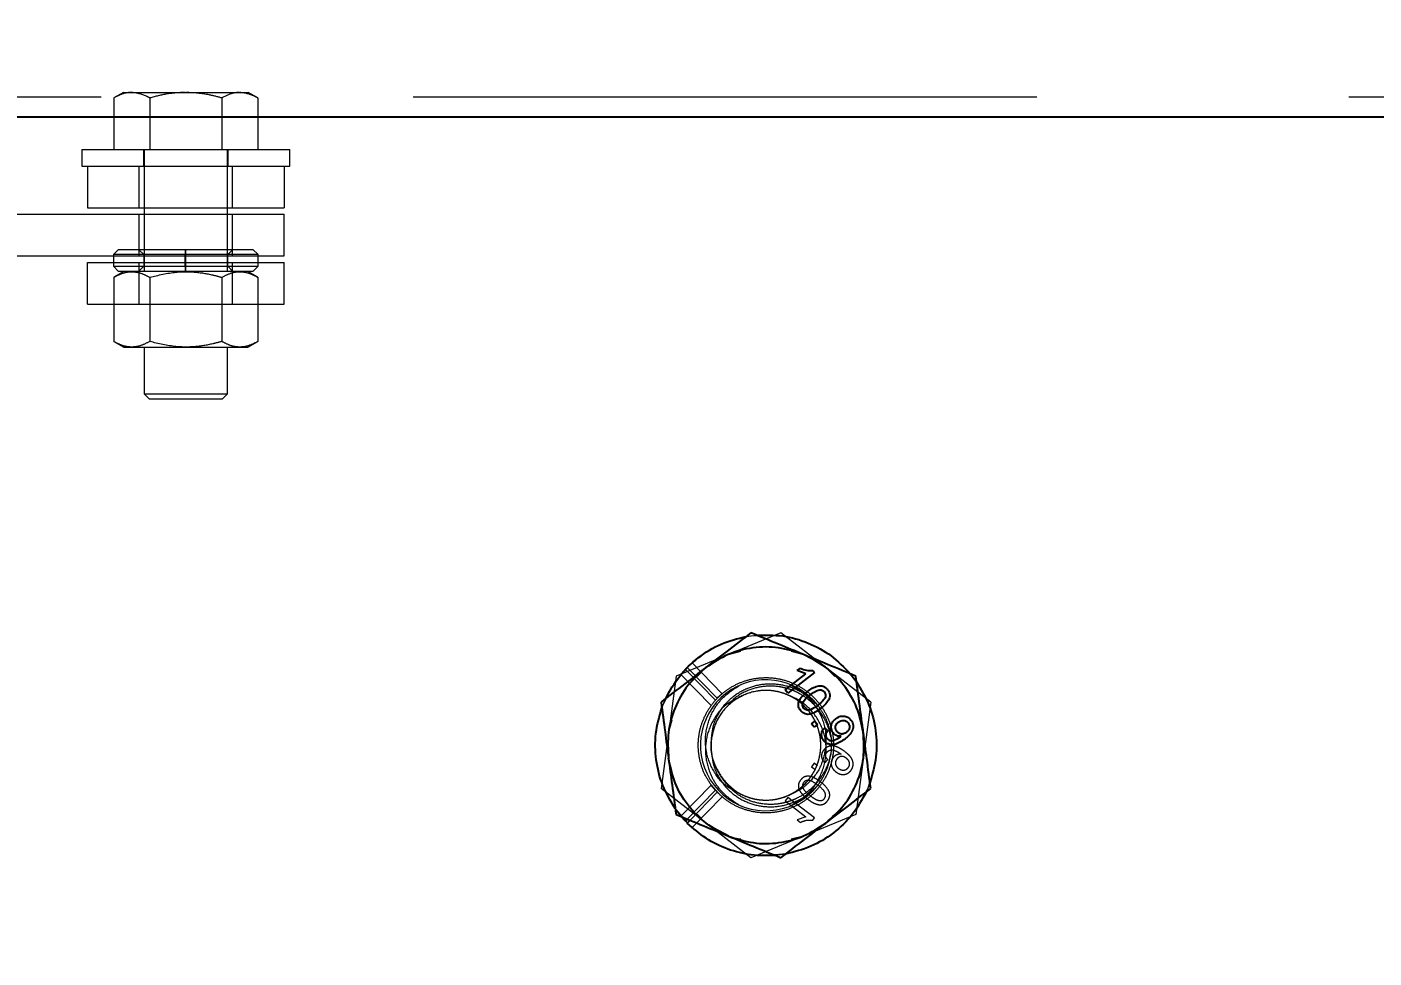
# Model space of a CAD drawing. Header units: millimetres. Extents: x 1293 to 41893, y 1011 to 26911.
# Drawn here: x 12001.8 to 12139, y 6607.8 to 6702.6 of the extents above; entities that cross this region are included whole.
import ezdxf

# ---------------------------------------------------------------- set-up
doc = ezdxf.new("R2010")
doc.units = ezdxf.units.MM
doc.header["$LTSCALE"] = 50
doc.linetypes.add('HIDDEN', pattern=[1.905, 1.27, -0.635])
doc.layers.add('CAPA_1', color=7, linetype='Continuous')
doc.layers.add('MAQUINAS', color=11, linetype='Continuous')
doc.styles.add('SLDTEXTSTYLE0', font='TXT', dxfattribs={"width": 0.75})
doc.dimstyles.new('SLDDIMSTYLE0', dxfattribs={"dimtxt": 100, "dimasz": 100, "dimexe": 0, "dimexo": 0.0625, "dimgap": 25, "dimtad": 2, "dimdec": 0, "dimlfac": 1.5, "dimrnd": 1e-09, "dimzin": 12, "dimdsep": 46, "dimtxsty": 'SLDTEXTSTYLE0', "dimsah": 1, "dimcen": 0.09, "dimadec": 0, "dimazin": 3, "dimtfac": 1, "dimtdec": 0, "dimtofl": 0, "dimtmove": 0, "dimatfit": 3, "dimfxl": 1, "dimfrac": 2, "dimtolj": 1, "dimtzin": 12, "dimarcsym": 0})

# ---------------------------------------------------------------- blocks, each defined once
blk = doc.blocks.new('_D_5')
at = {"layer": 'CAPA_1', "transparency": 16777216}
for p, q in [((11574.4, 7831.18), (17588.06, 7831.18)), ((17538.06, 7831.18), (17538.06, 4708.49)), ((16485.16, 4708.49), (17588.06, 4708.49))]:
    blk.add_line(p, q, dxfattribs=at)
for points in [[(17538.06, 7831.18), (17522.68, 7731.18), (17553.45, 7731.18)], [(17538.06, 4708.49), (17553.45, 4808.49), (17522.68, 4808.49)]]:
    blk.add_solid(points, dxfattribs=at)
at = {"layer": 'CAPA_1', "transparency": 16777216, "insert": (17409.15, 6122.06), "char_height": 100, "attachment_point": 1, "rotation": 90, "style": 'SLDTEXTSTYLE0'}
blk.add_mtext('4684', dxfattribs=at)
blk = doc.blocks.new('_D_15')
at = {"layer": 'CAPA_1', "transparency": 16777216}
for p, q in [((6530.12, 8742.38), (6530.12, 9415.65)), ((16745.16, 6492), (16745.16, 9415.65)), ((6530.12, 9365.65), (16745.16, 9365.65))]:
    blk.add_line(p, q, dxfattribs=at)
for points in [[(6530.12, 9365.65), (6630.12, 9350.26), (6630.12, 9381.03)], [(16745.16, 9365.65), (16645.16, 9381.03), (16645.16, 9350.26)]]:
    blk.add_solid(points, dxfattribs=at)
at = {"layer": 'CAPA_1', "transparency": 16777216, "insert": (11452.92, 9494.55), "char_height": 100, "attachment_point": 1, "style": 'SLDTEXTSTYLE0'}
blk.add_mtext('15323', dxfattribs=at)

msp = doc.modelspace()

# ---------------------------------------------------------------- linework, layer by layer
at = {"color": 1, "linetype": 'HIDDEN', "lineweight": 18}
for p, q in [((12011.655272, 6695.9838848), (12010.6731386, 6695.4168499)), ((12011.655272, 6695.9838848), (12024.3557022, 6695.9838848)), ((12025.3378355, 6695.4168499), (12024.3557022, 6695.9838848)), ((13057.151483, 6695.4915736), (11730.6958163, 6695.4915736)), ((12010.6731386, 6695.4168499), (12010.6731386, 6690.1622048)), ((12014.3393129, 6695.4168499), (12014.3393129, 6690.1622048)), ((12021.6716613, 6695.4168499), (12021.6716613, 6690.1622048)), ((12025.3378355, 6695.4168499), (12025.3378355, 6690.1622048)), ((12007.4221537, 6690.1622048), (12028.5888204, 6690.1622048)), ((12007.4221537, 6690.1622048), (12007.4221537, 6688.4688715)), ((12013.6874871, 6690.1622048), (12013.6874871, 6688.4688715)), ((12013.7721537, 6690.1622048), (12013.7721537, 6677.7500715)), ((12022.2388204, 6677.7500715), (12022.2388204, 6690.1622048)), ((12022.3234871, 6688.4688715), (12022.3234871, 6690.1622048)), ((12028.5888204, 6688.4688715), (12028.5888204, 6690.1622048)), ((12007.4221537, 6688.4688715), (12028.5888204, 6688.4688715)), ((12008.0054871, 6688.4688715), (12008.0054871, 6684.2355382)), ((12013.2429871, 6688.4688715), (12013.2429871, 6684.2355382)), ((12022.7679871, 6684.2355382), (12022.7679871, 6688.4688715)), ((12028.0054871, 6688.4688715), (12028.0054871, 6684.2355382)), ((11984.4054871, 6683.5688715), (12028.0054871, 6683.5688715)), ((12008.0054871, 6684.2355382), (12028.0054871, 6684.2355382)), ((12013.2429871, 6683.5688715), (12013.2429871, 6679.3355382)), ((12022.7679871, 6679.3355382), (12022.7679871, 6683.5688715)), ((12028.0054871, 6679.3355382), (12028.0054871, 6683.5688715)), ((11984.4054871, 6679.3355382), (12028.0054871, 6679.3355382)), ((12011.1686537, 6680.0022048), (12010.6394871, 6679.4730382)), ((12017.9474871, 6679.4730382), (12010.6394871, 6679.4730382)), ((12010.6394871, 6679.4730382), (12010.6394871, 6678.2792382)), ((12011.1686537, 6680.0022048), (12017.9677204, 6680.0022048)), ((12013.2091204, 6680.0022048), (12013.7382871, 6679.4730382)), ((12013.7382871, 6679.4730382), (12013.7382871, 6678.2792382)), ((12017.9516537, 6680.0022048), (12017.9474871, 6679.4730382)), ((12017.9474871, 6678.2792382), (12017.9474871, 6679.4730382)), ((12017.9718871, 6679.4730382), (12017.9677204, 6680.0022048)), ((12017.9718871, 6679.4730382), (12017.9718871, 6678.2792382)), ((12018.0054871, 6680.0022048), (12024.8423204, 6680.0022048)), ((12018.0054871, 6677.7500715), (12018.0054871, 6680.0022048)), ((12025.3714871, 6679.4730382), (12018.0054871, 6679.4730382)), ((12022.2726871, 6679.4730382), (12022.8018537, 6680.0022048)), ((12022.2726871, 6678.2792382), (12022.2726871, 6679.4730382)), ((12025.3714871, 6679.4730382), (12024.8423204, 6680.0022048)), ((12025.3714871, 6678.2792382), (12025.3714871, 6679.4730382)), ((12008.0054871, 6678.6688715), (12028.0054871, 6678.6688715)), ((12008.0054871, 6674.4355382), (12008.0054871, 6678.6688715)), ((12010.6394871, 6678.2792382), (12017.9474871, 6678.2792382)), ((12010.6394871, 6678.2792382), (12011.1686537, 6677.7500715)), ((12013.7382871, 6678.2792382), (12013.2091204, 6677.7500715)), ((12013.2429871, 6678.6688715), (12013.2429871, 6674.4355382)), ((12017.9474871, 6678.2792382), (12017.9516537, 6677.7500715)), ((12017.9677204, 6677.7500715), (12017.9718871, 6678.2792382)), ((12018.0054871, 6678.2792382), (12025.3714871, 6678.2792382)), ((12022.8018537, 6677.7500715), (12022.2726871, 6678.2792382)), ((12022.7679871, 6674.4355382), (12022.7679871, 6678.6688715)), ((12024.8423204, 6677.7500715), (12025.3714871, 6678.2792382)), ((12028.0054871, 6674.4355382), (12028.0054871, 6678.6688715)), ((12011.7028084, 6677.7500715), (12010.6733537, 6677.1557156)), ((12010.6733537, 6677.1557156), (12010.6733537, 6670.6228274)), ((12017.9516537, 6677.7500715), (12011.1686537, 6677.7500715)), ((12014.3390978, 6677.1555293), (12014.3390978, 6670.6230137)), ((12017.9558597, 6677.7500715), (12017.9516537, 6677.7500715)), ((12017.9558597, 6677.7500715), (12018.0054871, 6677.7500715)), ((12024.8423204, 6677.7500715), (12018.0054871, 6677.7500715)), ((12021.6718764, 6677.1555293), (12021.6718764, 6670.6230137)), ((12025.3376204, 6677.1557156), (12024.3081657, 6677.7500715)), ((12025.3376204, 6677.1557156), (12025.3376204, 6670.6228274)), ((12008.0054871, 6674.4355382), (12028.0054871, 6674.4355382)), ((12010.6733537, 6670.6228274), (12011.7028084, 6670.0284715)), ((12011.7028084, 6670.0284715), (12024.3081657, 6670.0284715)), ((12013.7721537, 6670.0284715), (12013.7721537, 6665.2922182)), ((12022.2388204, 6665.2922182), (12022.2388204, 6670.0284715)), ((12024.3081657, 6670.0284715), (12025.3376204, 6670.6228274)), ((12013.7721537, 6665.2922182), (12022.2388204, 6665.2922182)), ((12013.7721537, 6665.2922182), (12014.3013204, 6664.7630515)), ((12021.7096537, 6664.7630515), (12014.3013204, 6664.7630515)), ((12021.7096537, 6664.7630515), (12022.2388204, 6665.2922182))]:
    msp.add_line(p, q, dxfattribs=at)
at = {"color": 7, "linetype": 'Continuous', "lineweight": 25}
msp.add_line((13055.031483, 6693.4595736), (11730.6958163, 6693.4595736), dxfattribs=at)
at = {"color": 1, "linetype": 'HIDDEN', "lineweight": 18}
for points, knots in [([(12012.4800933, 6695.9838848), (12012.2749749, 6695.9691752), (12011.6630325, 6695.9252911), (12011.068433, 6695.6198857), (12010.6731386, 6695.4168499)], [0, 0, 0, 0, 0.3351922062, 1, 1, 1, 1]), ([(12014.3393129, 6695.4168499), (12014.2250634, 6695.4810717), (12013.6367914, 6695.8117506), (12013.0251841, 6695.9070742), (12012.5323583, 6695.9838848)], [0, 0, 0, 0, 0.1942119601, 1, 1, 1, 1]), ([(12017.9532221, 6695.9838848), (12017.3293215, 6695.9514895), (12016.1048334, 6695.8879094), (12014.9203022, 6695.571864), (12014.3393129, 6695.4168499)], [0, 0, 0, 0, 0.5095195514, 1, 1, 1, 1]), ([(12021.6716613, 6695.4168499), (12021.2469874, 6695.5330071), (12020.0660093, 6695.8560293), (12018.8417645, 6695.9339707), (12018.0577521, 6695.9838848)], [0, 0, 0, 0, 0.35959504835, 1, 1, 1, 1]), ([(12023.4786159, 6695.9838848), (12023.2734975, 6695.9691752), (12022.6615551, 6695.9252911), (12022.0669556, 6695.6198857), (12021.6716613, 6695.4168499)], [0, 0, 0, 0, 0.3351922062, 1, 1, 1, 1]), ([(12025.3378355, 6695.4168499), (12025.223586, 6695.4810717), (12024.635314, 6695.8117506), (12024.0237067, 6695.9070742), (12023.5308809, 6695.9838848)], [0, 0, 0, 0, 0.1942119601, 1, 1, 1, 1]), ([(12010.6733537, 6677.1557156), (12010.991518, 6677.3195081), (12011.6347463, 6677.6506452), (12012.5877667, 6677.7717287), (12013.4987817, 6677.5938522), (12014.0572867, 6677.3025266), (12014.3390978, 6677.1555293)], [0, 0, 0, 0, 0.2646061211, 0.5349506065, 0.7653448938, 1, 1, 1, 1]), ([(12014.3390978, 6677.1555293), (12015.2242614, 6677.3729818), (12016.7125708, 6677.7386054), (12018.8888359, 6677.7368719), (12020.4462245, 6677.4897855), (12021.3655322, 6677.2390746), (12021.6718764, 6677.1555293)], [0, 0, 0, 0, 0.3661794341, 0.6156922034, 0.8719357593, 1, 1, 1, 1]), ([(12021.6718764, 6677.1555293), (12021.9900512, 6677.3193538), (12022.6333002, 6677.6505553), (12023.5863313, 6677.7717378), (12024.4973367, 6677.5939526), (12025.0558201, 6677.3026842), (12025.3376204, 6677.1557156)], [0, 0, 0, 0, 0.2646176718, 0.5349733347, 0.7653562273, 1, 1, 1, 1]), ([(12014.3390978, 6670.6230137), (12014.0209229, 6670.4591892), (12013.377674, 6670.1279878), (12012.4246428, 6670.0068052), (12011.5136375, 6670.1845904), (12010.955154, 6670.4758588), (12010.6733537, 6670.6228274)], [0, 0, 0, 0, 0.2646176718, 0.5349733347, 0.7653562273, 1, 1, 1, 1]), ([(12021.6718764, 6670.6230137), (12021.3655273, 6670.5394662), (12020.4615537, 6670.2929347), (12018.9050548, 6670.0431571), (12016.7280651, 6670.0361745), (12015.2242592, 6670.4055777), (12014.3390978, 6670.6230137)], [0, 0, 0, 0, 0.1280647744, 0.377893031, 0.6338190398, 1, 1, 1, 1]), ([(12025.3376204, 6670.6228274), (12025.0194562, 6670.4590349), (12024.3762279, 6670.1278978), (12023.4232074, 6670.0068143), (12022.5121924, 6670.1846908), (12021.9536874, 6670.4760164), (12021.6718764, 6670.6230137)], [0, 0, 0, 0, 0.2646061211, 0.5349506065, 0.7653448938, 1, 1, 1, 1])]:
    msp.add_open_spline(points, degree=3, knots=knots, dxfattribs=at)
at = {"layer": 'MAQUINAS', "linetype": 'HIDDEN', "lineweight": 18}
for p, q in [((12078.5848455, 6640.9561415), (12067.9100596, 6636.5536106)), ((12087.7349421, 6633.9127712), (12078.5848455, 6640.9561415)), ((12074.5555086, 6640.4331968), (12075.2911571, 6640.6183827)), ((12075.0559846, 6640.5870557), (12076.0948456, 6640.7254407)), ((12075.5128073, 6640.6479083), (12076.6355771, 6640.7073749)), ((12069.5463845, 6637.8921124), (12069.9402145, 6638.1816755)), ((12073.2474525, 6638.7548761), (12074.494105, 6639.0868734)), ((12079.6262073, 6639.0868734), (12080.8862248, 6638.747187)), ((12068.5466405, 6636.8161515), (12068.8618155, 6637.2238487)), ((12068.8618155, 6637.2238487), (12071.9189225, 6634.0921497)), ((12069.0576472, 6637.4268302), (12069.5463845, 6637.8921124)), ((12072.1109984, 6634.2989786), (12069.0576472, 6637.4268302)), ((12072.6034915, 6634.7604134), (12069.5463845, 6637.8921124)), ((12070.8912281, 6637.3599064), (12070.0495741, 6636.5208223)), ((12083.1598938, 6637.4344564), (12084.0707382, 6636.5208223)), ((12085.4736344, 6636.9490776), (12086.4074953, 6635.7339294)), ((12085.650874, 6636.7843115), (12086.2901493, 6635.9538239)), ((12067.9100596, 6636.5536106), (12066.3853702, 6625.1077093)), ((12068.4132438, 6636.7174208), (12071.4923837, 6633.5631513)), ((12066.4652668, 6633.3129845), (12066.8648524, 6634.281857)), ((12066.6108455, 6633.6659682), (12067.1435609, 6634.7293853)), ((12072.6034915, 6634.7604134), (12072.1109984, 6634.2989786)), ((12072.7159743, 6634.8386669), (12072.6034915, 6634.7604134)), ((12075.0525356, 6634.7210005), (12074.9248067, 6634.6549888)), ((12081.2785382, 6634.6503536), (12081.1266479, 6634.793051)), ((12066.356713, 6632.8394411), (12066.5351753, 6633.4824911)), ((12087.7349421, 6633.9127712), (12086.2102528, 6622.4668699)), ((12067.483523, 6632.0762914), (12067.1477149, 6630.83066)), ((12083.4985785, 6627.90507), (12083.6696365, 6628.6438034)), ((12084.6611045, 6628.6482476), (12084.7261669, 6628.5955682)), ((12067.483523, 6626.9441891), (12067.1776818, 6628.0926249)), ((12081.9595505, 6627.6780072), (12081.6917544, 6627.3301113)), ((12081.6917544, 6627.3301113), (12082.0396503, 6627.0623152)), ((12082.3074464, 6627.4102112), (12081.9595505, 6627.6780072)), ((12083.0490264, 6627.7258282), (12083.3516121, 6628.0469445)), ((12086.9725974, 6628.1898206), (12086.6367893, 6626.9441891)), ((12072.5406818, 6626.2949253), (12072.8579767, 6625.8524289)), ((12087.775231, 6626.2317802), (12087.4239264, 6625.1471032)), ((12075.5354668, 6618.064339), (12066.3853702, 6625.1077093)), ((12068.4132438, 6622.3030597), (12071.4923837, 6625.4573292)), ((12069.0550973, 6621.9946296), (12071.9189225, 6624.9283308)), ((12072.1109984, 6624.7215019), (12069.3359889, 6621.8787834)), ((12071.46932, 6625.4964028), (12072.2139635, 6624.6337357)), ((12071.9189225, 6624.9283308), (12071.4923837, 6625.4573292)), ((12080.8818148, 6624.086756), (12081.3274836, 6624.4050875)), ((12082.0791367, 6625.1222705), (12081.1266479, 6624.2274295)), ((12087.3407338, 6624.9453867), (12086.9827316, 6624.3006979)), ((12087.6550455, 6625.707496), (12087.2554599, 6624.7386235)), ((12069.1175213, 6621.5451123), (12067.8098303, 6623.104758)), ((12068.4132438, 6622.3030597), (12067.830163, 6623.0666566)), ((12072.6034915, 6624.2600671), (12069.5463845, 6621.1283681)), ((12079.2815897, 6624.1990479), (12079.0137937, 6623.8511519)), ((12079.0137937, 6623.8511519), (12081.1283487, 6622.2234539)), ((12081.995178, 6622.1102385), (12079.2815897, 6624.1990479)), ((12070.9604185, 6621.5860242), (12070.0495741, 6622.4996582)), ((12086.2102528, 6622.4668699), (12075.5354668, 6618.064339)), ((12081.1283487, 6622.2234539), (12080.2462354, 6621.9052067)), ((12080.2462354, 6621.9052067), (12080.566952, 6621.6583322)), ((12081.8227843, 6621.8862805), (12081.995178, 6622.1102385)), ((12080.8728598, 6620.2656045), (12079.6262073, 6619.9336071)), ((12079.1281802, 6618.4530547), (12077.5861383, 6618.3054635)), ((12079.0643277, 6618.4334248), (12078.0254667, 6618.2950399))]:
    msp.add_line(p, q, dxfattribs=at)
at = {"layer": 'MAQUINAS', "linetype": 'Continuous', "lineweight": 25}
for p, q in [((12079.0137937, 6635.1693286), (12081.1283487, 6636.7970266)), ((12081.995178, 6636.910242), (12079.2815897, 6634.8214327)), ((12080.2462354, 6637.1152738), (12080.566952, 6637.3621483)), ((12081.1283487, 6636.7970266), (12080.2462354, 6637.1152738)), ((12081.8227843, 6637.1342), (12081.995178, 6636.910242)), ((12079.2815897, 6634.8214327), (12079.0137937, 6635.1693286)), ((12081.6917544, 6631.6903692), (12082.0396503, 6631.9581653)), ((12081.9595505, 6631.3424733), (12081.6917544, 6631.6903692)), ((12082.3074464, 6631.6102694), (12081.9595505, 6631.3424733)), ((12082.0396503, 6631.9581653), (12082.3074464, 6631.6102694)), ((12083.0490264, 6631.2946523), (12083.3516121, 6630.973536)), ((12084.6611045, 6630.3722329), (12084.7261669, 6630.4249123)), ((12068.8618155, 6621.7966318), (12068.4132438, 6622.3030597)), ((12068.8618155, 6621.7966318), (12069.0550973, 6621.9946296)), ((12069.0576472, 6621.5936504), (12069.3359889, 6621.8787834))]:
    msp.add_line(p, q, dxfattribs=at)
at = {"layer": 'MAQUINAS', "linetype": 'HIDDEN', "lineweight": 18}
msp.add_arc((12077.0601562, 6629.5102403), 6.6666667, 37.587605897, 307.587605897, dxfattribs=at)
at = {"layer": 'MAQUINAS', "linetype": 'Continuous', "lineweight": 25}
for points, knots in [([(12075.5354668, 6640.9561415), (12074.7358052, 6640.3405947), (12073.2348568, 6639.185226), (12071.6846978, 6637.991977), (12070.9604185, 6637.4344564)], [0, 0, 0, 0, 0.5327709195, 1, 1, 1, 1]), ([(12080.8728598, 6638.7548761), (12080.0278931, 6639.1033601), (12078.2194297, 6639.8492126), (12076.4683769, 6640.5713877), (12075.5354668, 6640.9561415)], [0, 0, 0, 0, 0.4672290805, 1, 1, 1, 1]), ([(12086.2102528, 6636.5536106), (12085.2773427, 6636.9383645), (12083.5262898, 6637.6605396), (12081.7178265, 6638.4063921), (12080.8728598, 6638.7548761)], [0, 0, 0, 0, 0.5327709195, 1, 1, 1, 1]), ([(12070.9604185, 6637.4344564), (12070.2361392, 6636.8769358), (12068.6859803, 6635.6836868), (12067.1850319, 6634.5283181), (12066.3853702, 6633.9127712)], [0, 0, 0, 0, 0.4672290805, 1, 1, 1, 1]), ([(12080.566952, 6637.3621483), (12080.7678316, 6637.2756011), (12081.1688965, 6637.1028058), (12081.6050735, 6637.1237474), (12081.8227843, 6637.1342)], [0, 0, 0, 0, 0.5008657323, 1, 1, 1, 1]), ([(12081.2893921, 6634.9818708), (12081.446057, 6635.0958473), (12081.7590004, 6635.323519), (12082.2103581, 6635.5299884), (12082.5978773, 6635.5818995), (12082.8880509, 6635.5326001), (12083.1431118, 6635.3907792), (12083.2704341, 6635.2441498), (12083.3341584, 6635.1707623)], [0, 0, 0, 0, 0.2504817087, 0.50034559577, 0.63170490568, 0.75022113881, 0.87498669951, 1, 1, 1, 1]), ([(12086.9725974, 6630.83066), (12086.8519101, 6631.7366646), (12086.5936056, 6633.675766), (12086.3435011, 6635.5533099), (12086.2102528, 6636.5536106)], [0, 0, 0, 0, 0.4672290805, 1, 1, 1, 1]), ([(12080.3806951, 6633.8625388), (12080.4253006, 6633.9764656), (12080.5145767, 6634.2044854), (12080.8198774, 6634.5916684), (12081.1015943, 6634.8257966), (12081.2893921, 6634.9818708)], [0, 0, 0, 0, 0.249753552, 0.499871473, 1, 1, 1, 1]), ([(12080.8988868, 6633.2961898), (12080.8619161, 6633.3559346), (12080.7879543, 6633.4754572), (12080.7807206, 6633.6899322), (12080.8285565, 6633.8951083), (12081.064701, 6634.2448106), (12081.3389312, 6634.4614955), (12081.5582753, 6634.6348118)], [0, 0, 0, 0, 0.1246963828, 0.2494616582, 0.3744323466, 0.4996371137, 1, 1, 1, 1]), ([(12081.5582753, 6634.6348118), (12081.7110145, 6634.7460218), (12081.94011, 6634.9128272), (12082.275791, 6635.0937039), (12082.4615971, 6635.1321779), (12082.5543777, 6635.1513895)], [0, 0, 0, 0, 0.5003723119, 0.7505151407, 1, 1, 1, 1]), ([(12083.018123, 6634.933551), (12083.0556325, 6634.8739917), (12083.1306497, 6634.754876), (12083.1419219, 6634.539598), (12083.0903355, 6634.3347288), (12082.858034, 6633.9820124), (12082.5822551, 6633.7648384), (12082.3616636, 6633.591124)], [0, 0, 0, 0, 0.1247447425, 0.2494837578, 0.3744708184, 0.4996480989, 1, 1, 1, 1]), ([(12082.5543777, 6635.1513895), (12082.5988745, 6635.1497796), (12082.6878395, 6635.1465609), (12082.8158538, 6635.1051616), (12082.9308984, 6635.0347583), (12082.9890446, 6634.9672909), (12083.018123, 6634.933551)], [0, 0, 0, 0, 0.2501584562, 0.5001555724, 0.7500324303, 1, 1, 1, 1]), ([(12083.3341584, 6635.1707623), (12083.3883662, 6635.0901005), (12083.4967372, 6634.928843), (12083.5705471, 6634.642197), (12083.5468336, 6634.347498), (12083.2993032, 6633.8157698), (12082.9263797, 6633.4970687), (12082.6283725, 6633.2423912)], [0, 0, 0, 0, 0.125373348, 0.2506437386, 0.375697515, 0.5011131747, 1, 1, 1, 1]), ([(12066.3853702, 6633.9127712), (12066.5186186, 6632.9124705), (12066.7687231, 6631.0349267), (12067.0270275, 6629.0958252), (12067.1477149, 6628.1898206)], [0, 0, 0, 0, 0.5327709195, 1, 1, 1, 1]), ([(12080.5857805, 6633.0551734), (12080.5067986, 6633.1771361), (12080.3881746, 6633.3603139), (12080.3567586, 6633.6129257), (12080.3606066, 6633.7565453), (12080.373999, 6633.8272081), (12080.3806951, 6633.8625388)], [0, 0, 0, 0, 0.4987953461, 0.7491482596, 0.8745764119, 1, 1, 1, 1]), ([(12082.6283725, 6633.2423912), (12082.4719048, 6633.1284136), (12082.1593471, 6632.9007334), (12081.7119692, 6632.6974026), (12081.3257733, 6632.6436281), (12081.0347712, 6632.6900455), (12080.7763449, 6632.8350631), (12080.6493421, 6632.9817569), (12080.5857805, 6633.0551734)], [0, 0, 0, 0, 0.2504758129, 0.5003473544, 0.6257683408, 0.7501761831, 0.8749696966, 1, 1, 1, 1]), ([(12082.3616636, 6633.591124), (12082.1380194, 6633.4232246), (12081.8584191, 6633.2133166), (12081.4598785, 6633.075987), (12081.2492449, 6633.080692), (12081.0443667, 6633.1440843), (12080.9473662, 6633.2455026), (12080.8988868, 6633.2961898)], [0, 0, 0, 0, 0.5004095025, 0.6256126137, 0.7505796735, 0.875343692, 1, 1, 1, 1]), ([(12082.9302514, 6630.0094532), (12082.8642686, 6630.1098099), (12082.7650491, 6630.2607182), (12082.7143654, 6630.4962282), (12082.7140201, 6630.7348212), (12082.8093249, 6631.0276464), (12082.9690419, 6631.2055567), (12083.0490264, 6631.2946523)], [0, 0, 0, 0, 0.2498594906, 0.3757183909, 0.500481002, 0.7498462328, 1, 1, 1, 1]), ([(12083.8934808, 6630.7734155), (12083.8546228, 6630.8300763), (12083.7769331, 6630.9433597), (12083.7118457, 6631.1397441), (12083.6905838, 6631.3452266), (12083.7145406, 6631.5502613), (12083.7787905, 6631.7474385), (12083.9146428, 6631.9881202), (12084.0705308, 6632.1250901), (12084.1741085, 6632.216098)], [0, 0, 0, 0, 0.1250740585, 0.2500636243, 0.3732612247, 0.5001992382, 0.6242961009, 0.7503685137, 1, 1, 1, 1]), ([(12084.2881813, 6630.9084324), (12084.2386372, 6630.984111), (12084.1644065, 6631.0974985), (12084.1316856, 6631.275832), (12084.1377781, 6631.4106318), (12084.1729503, 6631.5414603), (12084.254756, 6631.7029848), (12084.3561046, 6631.7937121), (12084.4234226, 6631.8539754)], [0, 0, 0, 0, 0.2495205461, 0.3738507837, 0.4998887841, 0.6240955932, 0.7503154422, 1, 1, 1, 1]), ([(12084.1741085, 6632.216098), (12084.2953062, 6632.2968339), (12084.4779031, 6632.418471), (12084.7618646, 6632.4858052), (12084.9807797, 6632.4919815), (12085.1942389, 6632.4528757), (12085.4656377, 6632.3438698), (12085.615114, 6632.1843695), (12085.7150328, 6632.07775)], [0, 0, 0, 0, 0.2498688585, 0.3764535287, 0.5003476657, 0.6272386366, 0.7508240847, 1, 1, 1, 1]), ([(12084.4234226, 6631.8539754), (12084.5031726, 6631.9073311), (12084.6624624, 6632.013902), (12084.9077736, 6632.0513465), (12085.0966841, 6632.0252239), (12085.2776361, 6631.9571343), (12085.3764324, 6631.853332), (12085.4429328, 6631.783462)], [0, 0, 0, 0, 0.2502503989, 0.4998417518, 0.6295762977, 0.7506653539, 1, 1, 1, 1]), ([(12085.7150328, 6632.07775), (12085.7674507, 6631.9988147), (12085.8722706, 6631.8409677), (12085.9417258, 6631.5620853), (12085.9429775, 6631.2770043), (12085.8393013, 6630.910551), (12085.5520624, 6630.522225), (12085.2588868, 6630.286155), (12085.1119214, 6630.167816)], [0, 0, 0, 0, 0.1250635897, 0.2500895576, 0.3751100052, 0.5001693996, 0.7494409524, 1, 1, 1, 1]), ([(12085.4429328, 6631.783462), (12085.4919106, 6631.7053194), (12085.5651046, 6631.5885407), (12085.5847888, 6631.4047658), (12085.5673924, 6631.2687225), (12085.5215055, 6631.1382513), (12085.4269441, 6630.9805213), (12085.3223776, 6630.8903095), (12085.252903, 6630.8303723)], [0, 0, 0, 0, 0.2490168506, 0.3721383925, 0.4993654558, 0.6235619335, 0.7498926933, 1, 1, 1, 1]), ([(12085.1119214, 6630.167816), (12084.9455622, 6630.0464775), (12084.6134091, 6629.8042131), (12084.1292847, 6629.5969111), (12083.7150281, 6629.5636296), (12083.4099386, 6629.6282677), (12083.1351146, 6629.7766915), (12082.9985583, 6629.9318442), (12082.9302514, 6630.0094532)], [0, 0, 0, 0, 0.2504849429, 0.5001185141, 0.6278991852, 0.7500923696, 0.8749936752, 1, 1, 1, 1]), ([(12083.3516121, 6630.973536), (12083.3025084, 6630.9151732), (12083.213827, 6630.8097698), (12083.1476144, 6630.6471385), (12083.1393291, 6630.5160567), (12083.1584557, 6630.4138617), (12083.1969857, 6630.3168496), (12083.2371067, 6630.2606362), (12083.257166, 6630.2325313)], [0, 0, 0, 0, 0.2764767993, 0.4993179598, 0.6237184282, 0.7494961879, 0.8747561628, 1, 1, 1, 1]), ([(12083.257166, 6630.2325313), (12083.3013761, 6630.1832839), (12083.3897594, 6630.0848303), (12083.5705693, 6629.9962448), (12083.768965, 6629.9655526), (12084.1581364, 6630.0526343), (12084.4376499, 6630.2302443), (12084.6611045, 6630.3722329)], [0, 0, 0, 0, 0.1252073258, 0.2503100191, 0.3753386279, 0.5006201474, 1, 1, 1, 1]), ([(12084.7261669, 6630.4249123), (12084.6476675, 6630.4218513), (12084.4901756, 6630.41571), (12084.2618849, 6630.4838662), (12084.0508574, 6630.5962016), (12083.9458614, 6630.7144323), (12083.8934808, 6630.7734155)], [0, 0, 0, 0, 0.2489431768, 0.4994502947, 0.7502849385, 1, 1, 1, 1]), ([(12085.252903, 6630.8303723), (12085.1771523, 6630.7792308), (12085.0625391, 6630.7018522), (12084.8856986, 6630.6534477), (12084.747981, 6630.6468773), (12084.6141495, 6630.670635), (12084.4440657, 6630.7405421), (12084.350659, 6630.8411428), (12084.2881813, 6630.9084324)], [0, 0, 0, 0, 0.2499764907, 0.3782221672, 0.5003423322, 0.6274524307, 0.7508110927, 1, 1, 1, 1]), ([(12087.7349421, 6625.1077093), (12087.6016937, 6626.1080101), (12087.3515892, 6627.9855539), (12087.0932848, 6629.9246554), (12086.9725974, 6630.83066)], [0, 0, 0, 0, 0.5327709195, 1, 1, 1, 1]), ([(12067.1477149, 6628.1898206), (12067.2684022, 6627.283816), (12067.5267067, 6625.3447145), (12067.7768112, 6623.4671707), (12067.9100596, 6622.4668699)], [0, 0, 0, 0, 0.4672290805, 1, 1, 1, 1]), ([(12083.1598938, 6621.5860242), (12083.8841731, 6622.1435448), (12085.434332, 6623.3367938), (12086.9352804, 6624.4921625), (12087.7349421, 6625.1077093)], [0, 0, 0, 0, 0.4672290805, 1, 1, 1, 1]), ([(12067.9100596, 6622.4668699), (12068.8429696, 6622.0821161), (12070.5940225, 6621.359941), (12072.4024858, 6620.6140885), (12073.2474525, 6620.2656045)], [0, 0, 0, 0, 0.5327709195, 1, 1, 1, 1]), ([(12078.5848455, 6618.064339), (12079.3845071, 6618.6798859), (12080.8854555, 6619.8352546), (12082.4356145, 6621.0285036), (12083.1598938, 6621.5860242)], [0, 0, 0, 0, 0.5327709195, 1, 1, 1, 1]), ([(12073.2474525, 6620.2656045), (12074.0924192, 6619.9171205), (12075.9008826, 6619.171268), (12077.6519354, 6618.4490929), (12078.5848455, 6618.064339)], [0, 0, 0, 0, 0.4672290805, 1, 1, 1, 1])]:
    msp.add_open_spline(points, degree=3, knots=knots, dxfattribs=at)
for points in [[(12066.8648524, 6634.281857), (12067.3001784, 6635.066802), (12068.1708305, 6636.6366921), (12070.136774, 6638.5044594), (12072.4453826, 6639.9270676), (12074.185784, 6640.3670597), (12075.0559846, 6640.5870557)], [(12080.8728598, 6638.7548761), (12080.0404265, 6639.0268082), (12078.37556, 6639.5706725), (12075.7264435, 6639.5224721), (12073.1570846, 6638.8755282), (12071.6926406, 6637.9148136), (12070.9604185, 6637.4344564)], [(12076.0948456, 6640.7254407), (12076.9922909, 6640.7409098), (12078.7871816, 6640.7718481), (12081.3876873, 6640.0031747), (12083.7740065, 6638.7151651), (12085.0252515, 6637.4279293), (12085.650874, 6636.7843115)], [(12086.9725974, 6630.83066), (12086.7918809, 6631.6875344), (12086.430448, 6633.4012832), (12085.064147, 6635.6713852), (12083.2191976, 6637.5730433), (12081.6549724, 6638.3609318), (12080.8728598, 6638.7548761)], [(12070.9604185, 6637.4344564), (12070.3087017, 6636.8495141), (12069.0052682, 6635.6796296), (12067.7224527, 6633.3613272), (12066.9980432, 6630.8127251), (12067.0978243, 6629.0641221), (12067.1477149, 6628.1898206)], [(12086.2901493, 6635.9538239), (12086.7522687, 6635.184348), (12087.6765073, 6633.6453962), (12088.3110695, 6631.0089556), (12088.38878, 6628.2983377), (12087.8996237, 6626.5711099), (12087.6550455, 6625.707496)], [(12067.830163, 6623.0666566), (12067.3680436, 6623.8361325), (12066.443805, 6625.3750843), (12065.8092428, 6628.011525), (12065.7315323, 6630.7221428), (12066.2206886, 6632.4493706), (12066.4652668, 6633.3129845)], [(12083.1598938, 6621.5860242), (12083.8116106, 6622.1709664), (12085.1150441, 6623.340851), (12086.3978596, 6625.6591534), (12087.1222691, 6628.2077554), (12087.022488, 6629.9563585), (12086.9725974, 6630.83066)], [(12073.2474525, 6620.2656045), (12072.4653399, 6620.6595487), (12070.9011147, 6621.4474372), (12069.0561653, 6623.3490953), (12067.6898643, 6625.6191973), (12067.3284314, 6627.3329462), (12067.1477149, 6628.1898206)], [(12087.2554599, 6624.7386235), (12086.8201339, 6623.9536785), (12085.9494818, 6622.3837884), (12083.9835383, 6620.5160212), (12081.6749297, 6619.0934129), (12079.9345283, 6618.6534208), (12079.0643277, 6618.4334248)], [(12078.0254667, 6618.2950399), (12077.2012925, 6618.2761884), (12075.5529442, 6618.2384855), (12073.1469945, 6618.8716616), (12070.9042062, 6619.9484191), (12069.6731669, 6621.0452399), (12069.0576472, 6621.5936504)], [(12073.2474525, 6620.2656045), (12074.0798858, 6619.9936723), (12075.7447523, 6619.449808), (12078.3938688, 6619.4980084), (12080.9632277, 6620.1449524), (12082.4276718, 6621.1056669), (12083.1598938, 6621.5860242)]]:
    msp.add_open_spline(points, degree=3, dxfattribs=at)
at = {"layer": 'MAQUINAS', "linetype": 'HIDDEN', "lineweight": 18}
for points in [[(12071.4923837, 6625.4573292), (12071.2528289, 6625.8280523), (12070.7737193, 6626.5694984), (12070.3408668, 6627.8296281), (12070.140224, 6629.1408191), (12070.1977878, 6630.4684494), (12070.5064527, 6631.760103), (12071.0562141, 6632.9692916), (12071.8265129, 6634.0513234), (12072.7891406, 6634.9665092), (12073.9087001, 6635.681202), (12075.1440603, 6636.1691457), (12076.4498265, 6636.4124097), (12077.7780193, 6636.4020555), (12079.0798343, 6636.1384636), (12080.3074368, 6635.6313197), (12081.415719, 6634.8992584), (12082.3639574, 6633.9691793), (12083.1173091, 6632.8752578), (12083.6480925, 6631.6576898), (12083.9368042, 6630.3612143), (12083.9728354, 6629.0334701), (12083.7548623, 6627.7232446), (12083.2908943, 6626.4786818), (12082.5979794, 6625.3455124), (12081.70158, 6624.365376), (12080.6346281, 6623.5742814), (12079.4363513, 6623.0013192), (12078.1506946, 6622.6674604), (12076.8252176, 6622.5852805), (12075.5074359, 6622.7566491), (12074.2502069, 6623.1795616), (12073.0831721, 6623.8224596), (12072.4350563, 6624.4218211), (12072.1109984, 6624.7215019)], [(12072.635167, 6626.1040645), (12072.2558706, 6626.7344137), (12071.4972779, 6627.9951122), (12071.3867945, 6630.255772), (12072.091662, 6632.3657005), (12073.5658976, 6634.050887), (12075.5686297, 6635.0421281), (12077.7993641, 6635.191906), (12079.9173101, 6634.4765088), (12081.6003519, 6633.0050974), (12082.5921543, 6631.0015981), (12082.7418317, 6628.7711082), (12082.0262749, 6626.6529516), (12080.5556024, 6624.9705078), (12078.5493072, 6623.9765239), (12076.3292621, 6623.8349743), (12074.1721221, 6624.5202015), (12073.1474854, 6625.5761102), (12072.635167, 6626.1040645)], [(12082.3429669, 6633.576732), (12082.5902713, 6633.2148732), (12083.08488, 6632.4911556), (12083.5349127, 6631.2489924), (12083.7676961, 6629.9484884), (12083.70218, 6629.074353), (12083.6694219, 6628.6372853)], [(12072.635167, 6626.1040645), (12072.4280198, 6626.4071648), (12072.0137255, 6627.0133653), (12071.6367691, 6628.0538263), (12071.4417849, 6629.1431548), (12071.4966626, 6629.8753483), (12071.5241014, 6630.241445)]]:
    msp.add_open_spline(points, degree=3, dxfattribs=at)
for points, knots in [([(12074.0067198, 6624.8399692), (12073.7110499, 6624.9741253), (12072.7633517, 6625.4041301), (12071.6525752, 6626.8429557), (12070.8770478, 6628.8364617), (12070.8706066, 6630.990982), (12071.5040997, 6632.8202928), (12072.6355477, 6634.4587765), (12073.7009191, 6635.1701474), (12074.3392819, 6635.5963957)], [0, 0, 0, 0, 0.0732264458, 0.2347095543, 0.3940996144, 0.5545736247, 0.7120391063, 0.8274559062, 1, 1, 1, 1]), ([(12071.5241014, 6630.241445), (12071.5671562, 6630.6331313), (12071.6522091, 6631.4068896), (12072.1639618, 6632.7232316), (12073.1072952, 6634.0393452), (12074.5679295, 6635.1241379), (12076.2351677, 6635.7224888), (12078.0012317, 6635.8402141), (12079.7294519, 6635.4533323), (12081.2313789, 6634.6819112), (12081.9967697, 6633.9209332), (12082.3429669, 6633.576732)], [0, 0, 0, 0, 0.0816770011, 0.1613491513, 0.291035136, 0.4131476663, 0.5342207304, 0.6547643612, 0.776345221, 0.8988377528, 1, 1, 1, 1]), ([(12083.6694219, 6630.3831952), (12083.5925961, 6630.6945335), (12083.4389326, 6631.3172581), (12083.0748758, 6632.1132358), (12082.6523444, 6632.8137089), (12082.1608366, 6633.4488078), (12081.3752955, 6634.2209417), (12080.5572783, 6634.7545047), (12079.8329173, 6635.0780292), (12079.4297529, 6635.2282796), (12078.9879754, 6635.3584131), (12078.1316837, 6635.5367057), (12076.8382079, 6635.5739335), (12075.2032149, 6635.1416746), (12073.8832462, 6634.4101889), (12073.3125481, 6633.702706), (12073.1007527, 6633.4401474)], [0, 0, 0, 0, 0.069953262, 0.139917339, 0.1901926482, 0.2485510357, 0.3148793553, 0.4302459821, 0.459212796, 0.4882049938, 0.5242046172, 0.5597299056, 0.6792719229, 0.8024243139, 0.9266764059, 1, 1, 1, 1]), ([(12079.4569709, 6635.7311505), (12080.1480773, 6635.3168878), (12081.3367902, 6634.6043502), (12082.5804258, 6632.8588078), (12083.1854941, 6631.1840963), (12083.1696965, 6630.0196356), (12083.1639953, 6629.5993942)], [0, 0, 0, 0, 0.3146952275, 0.5412802635, 0.8344529943, 1, 1, 1, 1]), ([(12074.6790344, 6634.527971), (12074.1452982, 6634.2988226), (12072.9512501, 6633.7861832), (12071.6449912, 6632.1888387), (12070.8790867, 6630.1809773), (12070.8700652, 6628.0303061), (12071.5041993, 6626.2000392), (12072.6355131, 6624.5617557), (12073.7009061, 6623.8503525), (12074.3392819, 6623.4240849)], [0, 0, 0, 0, 0.1234541451, 0.2761854663, 0.4269371747, 0.578714087, 0.7276455219, 0.8368071581, 1, 1, 1, 1]), ([(12072.635167, 6626.1040645), (12072.7993004, 6625.9078231), (12073.2093686, 6625.417537), (12073.8067993, 6624.9501742), (12074.3535877, 6624.6207244), (12074.7381774, 6624.4242238), (12075.2269614, 6624.2250834), (12075.596007, 6624.1174712), (12075.7984392, 6624.070513), (12075.7987641, 6624.0704376), (12075.799247, 6624.0703257), (12075.8001218, 6624.0701229), (12075.8017235, 6624.0697521), (12075.8047102, 6624.0690618), (12075.8104467, 6624.0677401), (12075.8219771, 6624.0650997), (12075.8466749, 6624.0595149), (12075.903911, 6624.0469275), (12076.0803558, 6624.0106927), (12076.6818636, 6623.9145799), (12077.3641517, 6623.9117121), (12078.0263907, 6624.006884), (12078.4065353, 6624.0851272), (12078.8323834, 6624.2075748), (12079.2086571, 6624.3516616), (12079.4370567, 6624.4564338), (12079.665811, 6624.5685162), (12079.9565326, 6624.7279513), (12080.355896, 6624.9938979), (12080.7310082, 6625.2931181), (12081.0606925, 6625.6059568), (12081.3817853, 6625.9628991), (12081.7102742, 6626.3980353), (12081.9629871, 6626.8230758), (12082.1029018, 6627.10997), (12082.2086359, 6627.3415453), (12082.3323433, 6627.6492243), (12082.4725338, 6628.1082836), (12082.572842, 6628.5777127), (12082.6359516, 6629.081417), (12082.651714, 6629.5843864), (12082.6234451, 6630.0493074), (12082.569266, 6630.44713), (12082.5110011, 6630.7323772), (12082.4685154, 6630.9011071), (12082.4123257, 6631.1121163), (12082.3141324, 6631.4219708), (12082.1407511, 6631.8407276), (12081.9587796, 6632.1997638), (12081.7789181, 6632.5021288), (12081.4899556, 6632.929061), (12081.0306767, 6633.4721281), (12080.3645004, 6634.0392747), (12079.7044943, 6634.4450175), (12079.0892895, 6634.7248805), (12078.5035042, 6634.9166665), (12077.9127417, 6635.0392762), (12077.3117933, 6635.0994052), (12076.2746989, 6635.0920411), (12074.7953234, 6634.7374151), (12073.1776327, 6633.6681818), (12071.965975, 6632.1188495), (12071.6713928, 6630.8672473), (12071.5241014, 6630.241445)], [0, 0, 0, 0, 0.0250183498, 0.0625054019, 0.0734573529, 0.0875361937, 0.1047408911, 0.1250701816, 0.1250803608, 0.1250883984, 0.1251028381, 0.1251289003, 0.1251763231, 0.1252638226, 0.1254290516, 0.1257527381, 0.1264220587, 0.1279084361, 0.1314910925, 0.1440580045, 0.1875385461, 0.1974735774, 0.2095663923, 0.2255093108, 0.2408045597, 0.2489692474, 0.2501056218, 0.265748455, 0.2813911902, 0.2970338277, 0.3126763678, 0.3258384217, 0.3440073869, 0.3659743419, 0.3741241394, 0.3752533995, 0.3909020105, 0.4065504227, 0.422198637, 0.4378466546, 0.4561989424, 0.4713844339, 0.4834019831, 0.4954853169, 0.4998684365, 0.5004379053, 0.5168673745, 0.5316456734, 0.5447724992, 0.5562475834, 0.5660706914, 0.595235832, 0.6255591058, 0.6513477868, 0.6708426479, 0.691621512, 0.7115649629, 0.7298045647, 0.7506541573, 0.8129902501, 0.8753265879, 0.937663171, 1, 1, 1, 1]), ([(12079.4569709, 6623.2893301), (12080.1471815, 6623.7035661), (12081.3343535, 6624.4160579), (12082.5878712, 6626.1618939), (12083.1723784, 6627.8871481), (12083.2317325, 6629.8194235), (12082.7247485, 6631.7215689), (12081.6106255, 6633.2371875), (12080.3982569, 6634.1637619), (12079.6922352, 6634.4600029), (12079.3392155, 6634.6081272)], [0, 0, 0, 0, 0.1658148828, 0.2852039547, 0.4396784994, 0.5380553636, 0.6848651293, 0.8410092991, 0.920502639, 1, 1, 1, 1]), ([(12086.6367893, 6632.0762914), (12086.8029636, 6631.6578579), (12086.9818959, 6631.2072992), (12086.9767975, 6630.7327987), (12086.9764339, 6630.6989665)], [0, 0, 0, 0, 0.9286993414, 1, 1, 1, 1]), ([(12071.5241014, 6628.7790355), (12071.5671567, 6628.3873472), (12071.6522104, 6627.6135866), (12072.1639649, 6626.2972428), (12073.1073005, 6624.98113), (12074.5679366, 6623.8963388), (12076.2351766, 6623.2979898), (12078.0012418, 6623.1802671), (12079.7294624, 6623.567152), (12081.2313851, 6624.3385743), (12081.9967728, 6625.09955), (12082.3429669, 6625.4437485)], [0, 0, 0, 0, 0.0816774133, 0.1613496529, 0.2910356164, 0.4131482169, 0.5342213428, 0.6547650426, 0.7763459837, 0.8988385874, 1, 1, 1, 1]), ([(12083.6694219, 6628.6372853), (12083.5925961, 6628.325947), (12083.4389326, 6627.7032224), (12083.0748758, 6626.9072447), (12082.6523444, 6626.2067717), (12082.1608366, 6625.5716727), (12081.3752957, 6624.799539), (12080.5572775, 6624.2659749), (12079.832918, 6623.9424521), (12079.4297499, 6623.7921977), (12078.9879897, 6623.6620826), (12078.1315795, 6623.4836645), (12076.8397128, 6623.4481415), (12075.197594, 6623.8728502), (12073.6942827, 6624.7490891), (12072.9883169, 6625.6522636), (12072.635167, 6626.1040645)], [0, 0, 0, 0, 0.0665558447, 0.1331219793, 0.1809555695, 0.2364796676, 0.2995866224, 0.4093502429, 0.4369102266, 0.4644943616, 0.4987455928, 0.5325455259, 0.6462817509, 0.7634530046, 0.8816705503, 1, 1, 1, 1]), ([(12083.1639953, 6629.4210863), (12083.03187, 6628.7279462), (12082.7579757, 6627.2910743), (12081.6058322, 6625.7836478), (12080.3991118, 6624.8566554), (12079.6925202, 6624.5604565), (12079.3392155, 6624.4123533)], [0, 0, 0, 0, 0.3159019834, 0.6548613522, 0.8274263116, 1, 1, 1, 1]), ([(12081.1266479, 6624.2274295), (12081.3602093, 6624.4211428), (12081.6610438, 6624.6706515), (12081.9591134, 6624.9872974), (12082.1435559, 6625.1935554), (12082.3556764, 6625.4526014), (12082.6093541, 6625.8067714), (12082.9910116, 6626.4229482), (12083.4253671, 6627.3520374), (12083.5880705, 6628.2088702), (12083.6694219, 6628.6372853)], [0, 0, 0, 0, 0.1741680577, 0.2243339503, 0.2498477307, 0.3332575432, 0.4166697768, 0.5000844782, 0.7500429764, 1, 1, 1, 1]), ([(12082.9302514, 6629.0110274), (12082.8642719, 6628.9106701), (12082.7649944, 6628.7596654), (12082.7143393, 6628.5241366), (12082.7140641, 6628.2855497), (12082.8093224, 6627.9928337), (12082.969041, 6627.8149236), (12083.0490264, 6627.7258282)], [0, 0, 0, 0, 0.2498591948, 0.3759561592, 0.5004815934, 0.749846529, 1, 1, 1, 1]), ([(12085.1119214, 6628.8526646), (12084.9455619, 6628.9740028), (12084.6134082, 6629.2162668), (12084.129179, 6629.423618), (12083.7149038, 6629.4568446), (12083.4098359, 6629.3921564), (12083.1351143, 6629.2437891), (12082.9985582, 6629.0886364), (12082.9302514, 6629.0110274)], [0, 0, 0, 0, 0.2504849259, 0.5001184801, 0.6280398822, 0.7500923866, 0.8749936837, 1, 1, 1, 1]), ([(12083.3516121, 6628.0469445), (12083.3024553, 6628.1053383), (12083.2137637, 6628.2106958), (12083.147431, 6628.373619), (12083.1396279, 6628.5043247), (12083.1632574, 6628.6416055), (12083.2196469, 6628.7294808), (12083.257166, 6628.7879493)], [0, 0, 0, 0, 0.2770742738, 0.4999140274, 0.6248342849, 0.7503808481, 1, 1, 1, 1]), ([(12083.257166, 6628.7879493), (12083.3013761, 6628.8371966), (12083.3897594, 6628.9356502), (12083.5705693, 6629.0242357), (12083.768965, 6629.054928), (12084.1581364, 6628.9678462), (12084.4376499, 6628.7902363), (12084.6611045, 6628.6482476)], [0, 0, 0, 0, 0.1252073258, 0.2503100191, 0.3753386279, 0.5006201474, 1, 1, 1, 1]), ([(12084.7261669, 6628.5955682), (12084.6474764, 6628.5986258), (12084.4891812, 6628.6047765), (12084.2606483, 6628.53604), (12084.050015, 6628.4234899), (12083.9456055, 6628.3058132), (12083.8934808, 6628.2470651)], [0, 0, 0, 0, 0.24954045911, 0.50197970717, 0.75137177363, 1, 1, 1, 1]), ([(12085.7150328, 6626.9427305), (12085.7674507, 6627.0216659), (12085.8722706, 6627.1795129), (12085.9417258, 6627.4583953), (12085.9429775, 6627.7434763), (12085.8393013, 6628.1099296), (12085.5520624, 6628.4982555), (12085.2588868, 6628.7343255), (12085.1119214, 6628.8526646)], [0, 0, 0, 0, 0.1250635897, 0.2500895576, 0.3751100052, 0.5001693996, 0.7494409524, 1, 1, 1, 1]), ([(12083.8934808, 6628.2470651), (12083.8733133, 6628.2193291), (12083.8329767, 6628.163855), (12083.7673649, 6628.0433095), (12083.7113663, 6627.8809434), (12083.6907047, 6627.6750424), (12083.7145598, 6627.4700113), (12083.7788489, 6627.2729223), (12083.9147282, 6627.0322842), (12084.0705287, 6626.8953918), (12084.1741085, 6626.8043826)], [0, 0, 0, 0, 0.0626107389, 0.1252263593, 0.2501941382, 0.3735862588, 0.5002863049, 0.6245798583, 0.750412027, 1, 1, 1, 1]), ([(12084.2881813, 6628.1120482), (12084.238637, 6628.0363696), (12084.16447, 6627.9230797), (12084.131693, 6627.7447691), (12084.1377451, 6627.61007), (12084.1729016, 6627.4791238), (12084.2546786, 6627.3175718), (12084.3561066, 6627.2267693), (12084.4234226, 6627.1665052)], [0, 0, 0, 0, 0.24952030926, 0.37352842552, 0.49988836722, 0.62378986304, 0.75031567921, 1, 1, 1, 1]), ([(12085.252903, 6628.1901083), (12085.1771522, 6628.2412508), (12085.062632, 6628.3185683), (12084.8858127, 6628.3670088), (12084.7482163, 6628.3736181), (12084.6142755, 6628.3498825), (12084.4441537, 6628.2800297), (12084.3506595, 6628.1793369), (12084.2881813, 6628.1120482)], [0, 0, 0, 0, 0.2499766017, 0.3779151287, 0.5003420213, 0.627106401, 0.7508109821, 1, 1, 1, 1]), ([(12084.4234226, 6627.1665052), (12084.5031724, 6627.113149), (12084.6624619, 6627.0065771), (12084.9076633, 6626.9691555), (12085.096574, 6626.9952237), (12085.277557, 6627.0632701), (12085.3764315, 6627.1671504), (12085.4429328, 6627.2370185)], [0, 0, 0, 0, 0.25025022803, 0.49984141065, 0.62928839713, 0.75066552405, 1, 1, 1, 1]), ([(12085.4429328, 6627.2370185), (12085.4919135, 6627.3151608), (12085.565054, 6627.4318467), (12085.58478, 6627.6156021), (12085.5674462, 6627.7515365), (12085.5215594, 6627.8821145), (12085.4270371, 6628.0398792), (12085.3223775, 6628.1301712), (12085.252903, 6628.1901083)], [0, 0, 0, 0, 0.24901716601, 0.37184465621, 0.49936480371, 0.6232259432, 0.74989237644, 1, 1, 1, 1]), ([(12080.5857805, 6625.9653072), (12080.5074775, 6625.8434094), (12080.3898731, 6625.6603293), (12080.3491999, 6625.3711732), (12080.3701965, 6625.2290204), (12080.3806951, 6625.1579417)], [0, 0, 0, 0, 0.4990363131, 0.7495101716, 1, 1, 1, 1]), ([(12082.6283725, 6625.7780894), (12082.4719046, 6625.8920793), (12082.1593463, 6626.1197841), (12081.7116639, 6626.3231008), (12081.3254147, 6626.3770732), (12081.0344946, 6626.3302175), (12080.7763427, 6626.1854319), (12080.6493414, 6626.0387284), (12080.5857805, 6625.9653072)], [0, 0, 0, 0, 0.25047150777, 0.5003387545, 0.62618806135, 0.75018047702, 0.87497184564, 1, 1, 1, 1]), ([(12082.3616636, 6625.4293566), (12082.1380194, 6625.5972559), (12081.8584191, 6625.8071639), (12081.4598785, 6625.9444935), (12081.2492449, 6625.9397885), (12081.0443667, 6625.8763962), (12080.9473662, 6625.7749779), (12080.8988868, 6625.7242907)], [0, 0, 0, 0, 0.5004095025, 0.6256126137, 0.7505796735, 0.875343692, 1, 1, 1, 1]), ([(12083.3341584, 6623.8497182), (12083.3883662, 6623.9303801), (12083.4967372, 6624.0916375), (12083.5705471, 6624.3782836), (12083.5468336, 6624.6729825), (12083.2993032, 6625.2047107), (12082.9263797, 6625.5234119), (12082.6283725, 6625.7780894)], [0, 0, 0, 0, 0.12537334802, 0.25064373861, 0.37569751501, 0.50111317472, 1, 1, 1, 1]), ([(12084.1741085, 6626.8043826), (12084.2953064, 6626.7236481), (12084.4780008, 6626.6019485), (12084.7619833, 6626.534654), (12084.9810208, 6626.5285178), (12085.1943663, 6626.5676415), (12085.4657279, 6626.6767028), (12085.6151147, 6626.8361101), (12085.7150328, 6626.9427305)], [0, 0, 0, 0, 0.2498687718, 0.3766540303, 0.5003478215, 0.6274593765, 0.7508241712, 1, 1, 1, 1]), ([(12080.3806951, 6625.1579417), (12080.4253006, 6625.0440149), (12080.5145767, 6624.8159951), (12080.8198774, 6624.4288121), (12081.1015943, 6624.194684), (12081.2893921, 6624.0386097)], [0, 0, 0, 0, 0.249753552, 0.49987147299, 1, 1, 1, 1]), ([(12080.8988868, 6625.7242907), (12080.8619161, 6625.6645459), (12080.7879543, 6625.5450233), (12080.7807206, 6625.3305483), (12080.8285565, 6625.1253723), (12081.064701, 6624.7756699), (12081.3389312, 6624.5589851), (12081.5582753, 6624.3856688)], [0, 0, 0, 0, 0.1246963828, 0.2494616582, 0.3744323466, 0.4996371137, 1, 1, 1, 1]), ([(12083.018123, 6624.0869296), (12083.0556325, 6624.1464888), (12083.1306497, 6624.2656046), (12083.1419219, 6624.4808825), (12083.0903355, 6624.6857517), (12082.858034, 6625.0384682), (12082.5822551, 6625.2556422), (12082.3616636, 6625.4293566)], [0, 0, 0, 0, 0.1247447425, 0.2494837578, 0.3744708184, 0.4996480989, 1, 1, 1, 1]), ([(12081.2893921, 6624.0386097), (12081.4460574, 6623.9246331), (12081.7590016, 6623.6969611), (12082.21047, 6623.4904408), (12082.5980132, 6623.4385726), (12082.8881615, 6623.4879446), (12083.143112, 6623.6297009), (12083.2704342, 6623.7763306), (12083.3341584, 6623.8497182)], [0, 0, 0, 0, 0.2504815493, 0.5003452774, 0.6318664681, 0.7502212978, 0.8749867791, 1, 1, 1, 1]), ([(12081.5582753, 6624.3856688), (12081.7110145, 6624.2744587), (12081.94011, 6624.1076533), (12082.275791, 6623.9267767), (12082.4615971, 6623.8883027), (12082.5543777, 6623.869091)], [0, 0, 0, 0, 0.5003723119, 0.7505151407, 1, 1, 1, 1]), ([(12082.5543777, 6623.869091), (12082.5988496, 6623.8707206), (12082.6877647, 6623.8739786), (12082.8161524, 6623.915083), (12082.9108706, 6623.9747046), (12082.9761147, 6624.0351867), (12083.00412, 6624.0696816), (12083.018123, 6624.0869296)], [0, 0, 0, 0, 0.2500549443, 0.4999486155, 0.749722078, 0.8748570557, 1, 1, 1, 1]), ([(12080.566952, 6621.6583322), (12080.7678316, 6621.7448795), (12081.1688965, 6621.9176747), (12081.6050735, 6621.8967332), (12081.8227843, 6621.8862805)], [0, 0, 0, 0, 0.5008657323, 1, 1, 1, 1]), ([(12084.0707382, 6622.4996582), (12083.7914513, 6622.1465303), (12083.4907222, 6621.766291), (12083.0772434, 6621.5334562), (12083.0477621, 6621.5168549)], [0, 0, 0, 0, 0.9286993414, 1, 1, 1, 1]), ([(12074.494105, 6619.9336071), (12074.0486438, 6619.9989127), (12073.5689824, 6620.0692321), (12073.1606021, 6620.3108978), (12073.1314844, 6620.3281287)], [0, 0, 0, 0, 0.9286993413, 1, 1, 1, 1])]:
    msp.add_open_spline(points, degree=3, knots=knots, dxfattribs=at)

# ---------------------------------------------------------------- dimensions: what is measured, and where the dimension line sits
at = {"layer": 'CAPA_1'}
dim = msp.add_linear_dim(base=(16745.1618891, 9365.6463094), p1=(6530.1246702, 8678.8772747), p2=(16745.1618891, 6428.5014528), dimstyle='SLDDIMSTYLE0', dxfattribs=at)
dim.commit()
dim.dimension.update_dxf_attribs({"geometry": '_D_15', "text_midpoint": (11637.6432797, 9365.6463094), "dimtype": 160})
dim = msp.add_linear_dim(base=(17538.0605071, 4708.4929069), p1=(11510.8968592, 7831.1769069), p2=(16421.6646746, 4708.4929069), angle=90, dimstyle='SLDDIMSTYLE0', dxfattribs=at)
dim.commit()
dim.dimension.update_dxf_attribs({"geometry": '_D_5', "text_midpoint": (17538.0605071, 6269.8349069), "dimtype": 160})

doc.saveas('drawing.dxf')
